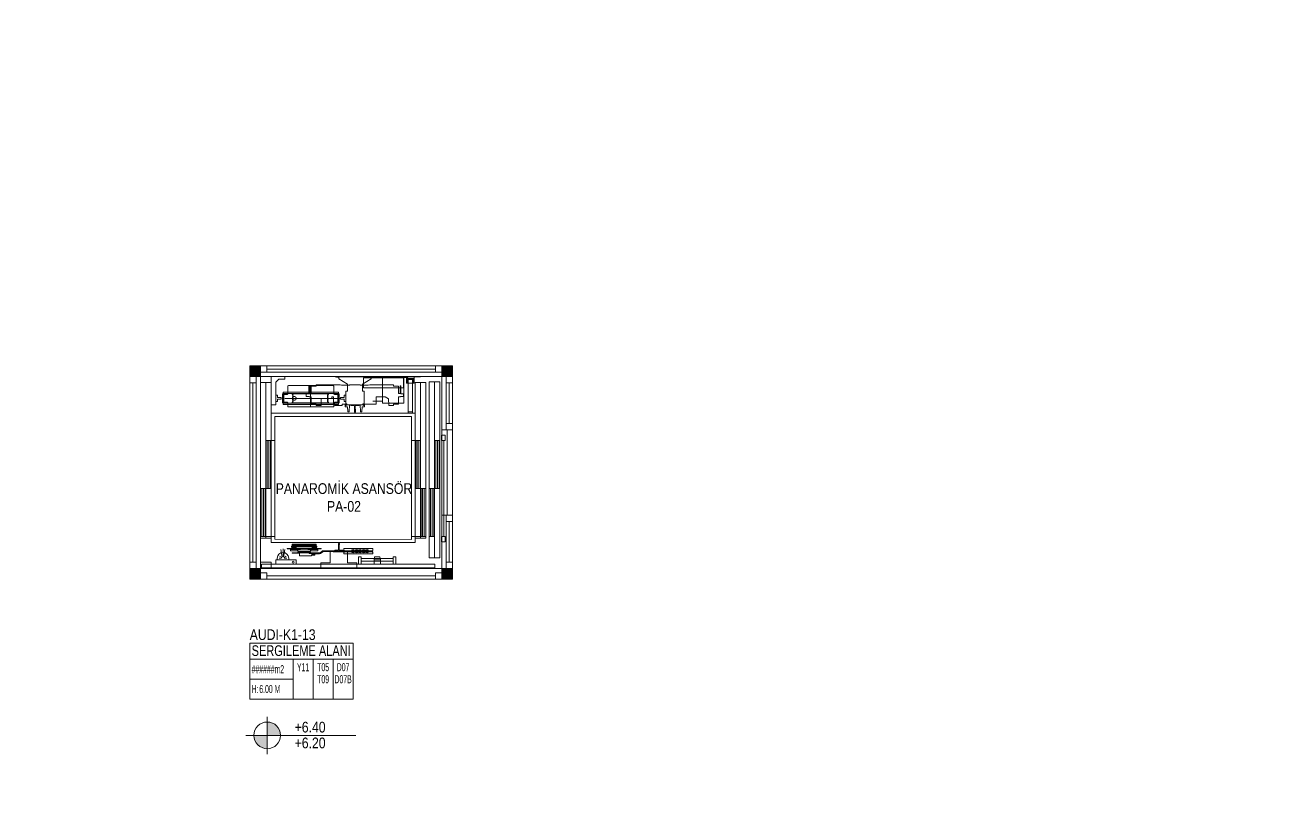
# Model space of a CAD drawing. Extents: x -1457 to 23780, y -2071 to 4205.
# Drawn here: x 8397 to 9564, y 732 to 1465 of the extents above; entities that cross this region are included whole.
import ezdxf
from ezdxf.enums import TextEntityAlignment as Align

# ---------------------------------------------------------------- set-up
doc = ezdxf.new("R2010")
doc.units = 0
doc.header["$MEASUREMENT"] = 0
doc.linetypes.add('HIDDEN', pattern=[0.375, 0.25, -0.125])
doc.layers.get('0').update_dxf_attribs({"color": 9, "lineweight": 9})
for name, color, linetype, lineweight in [('06D', 9, 'Continuous', 9), ('21', 9, 'Continuous', 9), ('M-TEFRIS2-015', 129, 'Continuous', 9)]:
    doc.layers.add(name, color=color, linetype=linetype, lineweight=lineweight)
doc.styles.add('Arial', font='arial.ttf', dxfattribs={"height": 2.5})
doc.styles.add('MuuM_TEXT-STANDART', font='ARIALN.TTF')

# ---------------------------------------------------------------- blocks, each defined once
blk = doc.blocks.new('0_elevationtarget-p')
h = blk.add_hatch(color=256)
h.paths.add_polyline_path([(2.5, 0, 0.414214), (0, 2.5), (0, 0)])
h.paths.add_polyline_path([(0, 0), (-2.5, 0, 0.414214), (0, -2.5)])
blk.add_line((0, -3.5), (0, 3.5))
blk.add_lwpolyline([(16.6, 0), (-4, 0)])
blk.add_circle((0, 0), 2.5)
at = {"style": 'Arial'}
blk.add_attdef('BITMISKOT', text='', height=2, dxfattribs=at).set_placement((4.5, 0), align=Align.BOTTOM_LEFT)
blk.add_attdef('KABAKOT', text='', height=2, dxfattribs=at).set_placement((4.5, -0.59), align=Align.TOP_LEFT)
blk = doc.blocks.new('0_roomno2-flat-2')
at = {"layer": '21'}
blk.add_lwpolyline([(96.9, -52.5), (0, -52.5), (0, 0), (96.9, 0)], close=True, dxfattribs=at)
for points in [[(0, -15), (96.9, -15)], [(40.6, -15), (40.6, -52.5)], [(59.4, -15), (59.4, -52.5)], [(78.1, -15), (78.1, -52.5)], [(0, -33.8), (40.6, -33.8)]]:
    blk.add_lwpolyline(points, dxfattribs=at)
at = {"layer": '21', "style": 'MuuM_TEXT-STANDART', "width": 0.6}
blk.add_text('H:', height=7.5, dxfattribs=at).set_placement((1.8, -43), align=Align.MIDDLE_LEFT)
at = {"layer": '21', "style": 'Arial'}
blk.add_attdef('ODANO', (0, 5.9), '', height=10, dxfattribs=at)
blk.add_attdef('MEKANADI', text='', height=10, dxfattribs=at).set_placement((1.8, -15), align=Align.BOTTOM_LEFT)
at = {"layer": '21', "style": 'MuuM_TEXT-STANDART', "width": 0.6}
for tag, p in [('M2', (1.8, -24.4)), ('TEMIZTAVANYUKSEKLIGI', (9, -43))]:
    blk.add_attdef(tag, text='', height=7.5, dxfattribs=at).set_placement(p, align=Align.MIDDLE_LEFT)
for tag, p in [('YER01', (50, -22.5)), ('TAVAN01', (68.8, -22.5)), ('DUVAR01', (87.5, -22.5)), ('YER02', (50, -33.8)), ('TAVAN02', (68.8, -33.8)), ('DUVAR02', (87.5, -33.8)), ('YER03', (50, -45)), ('TAVAN03', (68.8, -45)), ('DUVAR03', (87.5, -45))]:
    blk.add_attdef(tag, text='', height=7.5, dxfattribs=at).set_placement(p, align=Align.MIDDLE_CENTER)

msp = doc.modelspace()

# ---------------------------------------------------------------- hatches: boundary and pattern name
at = {"layer": '06D'}
h = msp.add_hatch(color=256, dxfattribs=at)
h.dxf.hatch_style = 1
h.paths.add_polyline_path([(8617.5, 1135), (8607.5, 1135), (8607.5, 1145), (8617.5, 1145)])
h = msp.add_hatch(color=256, dxfattribs=at)
h.dxf.hatch_style = 1
h.paths.add_polyline_path([(8787.5, 1135), (8797.5, 1135), (8797.5, 1145), (8787.5, 1145)])
h = msp.add_hatch(color=256, dxfattribs=at)
h.dxf.hatch_style = 1
h.paths.add_polyline_path([(8617.5, 955), (8607.5, 955), (8607.5, 945), (8617.5, 945)])
h = msp.add_hatch(color=256, dxfattribs=at)
h.dxf.hatch_style = 1
h.paths.add_polyline_path([(8787.5, 955), (8797.5, 955), (8797.5, 945), (8787.5, 945)])

# ---------------------------------------------------------------- linework, layer by layer
for p, q in [((8607.5, 1145), (8797.5, 1145)), ((8607.5, 945), (8607.5, 1145)), ((8797.5, 1145), (8797.5, 945)), ((8627.5, 1108.5), (8627.5, 1135)), ((8627.5, 1135), (8640.5, 1135)), ((8634.8, 1132.5), (8632, 1129.7)), ((8640.5, 1132.5), (8634.8, 1132.5)), ((8640.5, 1135), (8640.5, 1132.5)), ((8687.5, 1135), (8745.8, 1135)), ((8687.5, 1134.6), (8687.5, 1135)), ((8687.5, 1134.6), (8745.9, 1134.6)), ((8688.8, 1134.5), (8688.8, 1135)), ((8688.8, 1135), (8706.1, 1135)), ((8690.9, 1134.5), (8688.8, 1134.5)), ((8690.9, 1132.9), (8690.9, 1134.5)), ((8699, 1127.7), (8690.9, 1132.9)), ((8706.1, 1135), (8723.4, 1135)), ((8721.2, 1132.9), (8713.1, 1127.7)), ((8751.5, 1133.6), (8714.1, 1133.6)), ((8714.1, 1133.6), (8714.1, 1124.3)), ((8717.7, 1133.6), (8717.7, 1134.6)), ((8717.7, 1134.6), (8747.7, 1134.6)), ((8747.7, 1133.6), (8717.7, 1133.6)), ((8723.4, 1134.5), (8721.2, 1134.5)), ((8721.2, 1134.5), (8721.2, 1132.9)), ((8723.4, 1135), (8723.4, 1134.5)), ((8755.6, 1134.6), (8728.1, 1134.6)), ((8728.1, 1134.6), (8728.1, 1134.1)), ((8728.1, 1134.6), (8728.1, 1134.1)), ((8755.6, 1134.1), (8728.1, 1134.1)), ((8731.8, 1134.6), (8731.8, 1110.1)), ((8745.8, 1135), (8746.7, 1135)), ((8745.9, 1134.6), (8746.7, 1134.6)), ((8746.7, 1135), (8747.3, 1135)), ((8746.7, 1134.6), (8747.3, 1134.6)), ((8747.3, 1135), (8748.2, 1135)), ((8747.3, 1134.6), (8748.1, 1134.6)), ((8747.7, 1134.6), (8747.7, 1133.6)), ((8748.1, 1134.6), (8767.5, 1134.6)), ((8748.2, 1135), (8767.5, 1135)), ((8751.5, 1124.3), (8751.5, 1133.6)), ((8751.8, 1134.6), (8751.8, 1110.1)), ((8754.4, 1133), (8761.6, 1133)), ((8754.4, 1133), (8754.4, 1128.6)), ((8754.5, 1133), (8754.5, 1135)), ((8754.5, 1135), (8761.5, 1135)), ((8754.5, 1134.8), (8761.5, 1134.8)), ((8755, 1132.2), (8755, 1128.6)), ((8755, 1132.2), (8761, 1132.2)), ((8755.6, 1134.1), (8755.6, 1134.6)), ((8760, 1132.2), (8756, 1132.2)), ((8756, 1132.2), (8756, 1101.7)), ((8760, 1101.7), (8760, 1132.2)), ((8761, 1132.2), (8761, 1128.6)), ((8761.5, 1135), (8761.5, 1133)), ((8761.6, 1133), (8761.6, 1128.6)), ((8767.5, 1134.6), (8767.5, 1135)), ((8617.5, 1129.5), (8622.5, 1129.5)), ((8617.5, 983.3), (8617.5, 1129.5)), ((8622.5, 1129.5), (8627.5, 1129.5)), ((8622.5, 983.3), (8622.5, 1129.5)), ((8622.5, 1129.5), (8622.5, 983.3)), ((8627.5, 1129.5), (8627.5, 979.3)), ((8632, 1129.7), (8632, 1114.5)), ((8638.9, 1118.9), (8638.9, 1120.3)), ((8690.6, 1120.3), (8638.9, 1120.3)), ((8643.2, 1126), (8643.2, 1118.7)), ((8685.8, 1126.5), (8643.7, 1126.5)), ((8663.6, 1126.2), (8663, 1126.2)), ((8663, 1126.2), (8663, 1118.6)), ((8663.6, 1118.9), (8663.6, 1126.2)), ((8664.3, 1106.5), (8664.3, 1126.5)), ((8665.4, 1125.9), (8665.1, 1125.6)), ((8665.1, 1125.6), (8665.1, 1118.9)), ((8669.7, 1125.9), (8665.4, 1125.9)), ((8692.1, 1127.1), (8669.7, 1127.1)), ((8669.7, 1127.1), (8669.7, 1125.9)), ((8686.3, 1118.7), (8686.3, 1126)), ((8690.6, 1118.9), (8690.6, 1120.3)), ((8693.5, 1126.7), (8692.1, 1127.1)), ((8701.1, 1126.7), (8693.5, 1126.7)), ((8697.5, 1107.8), (8697.5, 1121.3)), ((8697.5, 1121.3), (8699, 1121.3)), ((8699, 1121.3), (8699, 1127.7)), ((8701.1, 1126.8), (8701.1, 1126.7)), ((8710.7, 1127.1), (8701.4, 1127.1)), ((8711, 1126.7), (8711, 1126.8)), ((8718.6, 1126.7), (8711, 1126.7)), ((8713.1, 1127.7), (8713.1, 1121.3)), ((8713.1, 1121.3), (8714.6, 1121.3)), ((8714.1, 1124.3), (8751.5, 1124.3)), ((8714.6, 1121.3), (8714.6, 1107.8)), ((8720, 1127.1), (8718.6, 1126.7)), ((8742.3, 1127.1), (8720, 1127.1)), ((8742.3, 1125.9), (8742.3, 1127.1)), ((8746.6, 1125.9), (8742.3, 1125.9)), ((8746.9, 1125.6), (8746.6, 1125.9)), ((8746.9, 1118.9), (8746.9, 1125.6)), ((8749, 1126.2), (8748.4, 1126.2)), ((8748.4, 1126.2), (8748.4, 1118.9)), ((8749, 1118.6), (8749, 1126.2)), ((8754.4, 1128.6), (8761.6, 1128.6)), ((8767.5, 1129.5), (8762.5, 1129.5)), ((8762.5, 1129.5), (8762.5, 979.3)), ((8767.5, 983.3), (8767.5, 1129.5)), ((8772.5, 1129.5), (8767.5, 1129.5)), ((8767.5, 1129.5), (8767.5, 983.3)), ((8772.5, 983.3), (8772.5, 1129.5)), ((8780.5, 1130), (8775.5, 1130)), ((8775.5, 1130), (8775.5, 965)), ((8785.5, 1130), (8780.5, 1130)), ((8780.5, 1130), (8780.5, 965)), ((8780.5, 965), (8780.5, 1130)), ((8785.5, 965), (8785.5, 1130)), ((8632, 1108.5), (8627.5, 1108.5)), ((8633.5, 1117.5), (8632, 1117.5)), ((8632, 1117.5), (8632, 1111.5)), ((8632, 1114.5), (8632, 1108.5)), ((8632, 1111.5), (8633.5, 1111.5)), ((8633.5, 1115.3), (8633.5, 1117.5)), ((8637, 1115.3), (8633.5, 1115.3)), ((8633.5, 1111.5), (8633.5, 1113.7)), ((8633.5, 1113.7), (8637, 1113.7)), ((8637, 1113.7), (8637, 1115.3)), ((8638.1, 1118.2), (8638.1, 1110.8)), ((8638.1, 1110.8), (8638.1, 1118.2)), ((8638.4, 1118.2), (8638.4, 1110.8)), ((8638.8, 1118.9), (8642.3, 1118.9)), ((8642.3, 1118.6), (8638.8, 1118.6)), ((8638.8, 1110.4), (8642.3, 1110.4)), ((8642.3, 1110.1), (8638.8, 1110.1)), ((8638.9, 1110.1), (8638.9, 1108.8)), ((8690.6, 1108.8), (8638.9, 1108.8)), ((8639.5, 1117.7), (8639.5, 1111.3)), ((8639.9, 1118.9), (8688.6, 1118.9)), ((8639.9, 1110.1), (8688.6, 1110.1)), ((8642.7, 1118.2), (8640, 1118.2)), ((8640, 1110.8), (8642.7, 1110.8)), ((8692, 1114.5), (8640.3, 1114.5)), ((8642.3, 1118.9), (8642.3, 1118.6)), ((8642.3, 1110.4), (8642.3, 1110.1)), ((8643.2, 1110.3), (8643.2, 1107)), ((8647.3, 1118.5), (8647.5, 1118.7)), ((8647.3, 1118.1), (8647.3, 1118.5)), ((8647.8, 1117.9), (8647.3, 1118.1)), ((8647.3, 1110.9), (8647.8, 1111.1)), ((8647.3, 1110.6), (8647.3, 1110.9)), ((8647.5, 1110.4), (8647.3, 1110.6)), ((8647.5, 1118.7), (8681.1, 1118.7)), ((8681.1, 1110.4), (8647.5, 1110.4)), ((8647.6, 1117), (8647.8, 1117.1)), ((8647.6, 1116.8), (8647.6, 1117)), ((8647.8, 1116.7), (8647.6, 1116.8)), ((8647.6, 1115.8), (8647.8, 1115.9)), ((8647.6, 1115.6), (8647.6, 1115.8)), ((8647.8, 1115.5), (8647.6, 1115.6)), ((8647.6, 1114.6), (8647.8, 1114.7)), ((8647.6, 1114.4), (8647.6, 1114.6)), ((8647.8, 1114.3), (8647.6, 1114.4)), ((8647.6, 1113.4), (8647.8, 1113.5)), ((8647.6, 1113.2), (8647.6, 1113.4)), ((8647.8, 1113.1), (8647.6, 1113.2)), ((8647.6, 1112.2), (8647.8, 1112.3)), ((8647.6, 1112), (8647.6, 1112.2)), ((8647.8, 1111.9), (8647.6, 1112)), ((8648.2, 1117.5), (8648.2, 1117.5)), ((8648.2, 1116.3), (8648.2, 1116.3)), ((8648.2, 1115.1), (8648.2, 1115.1)), ((8648.2, 1113.9), (8648.2, 1113.9)), ((8648.2, 1112.7), (8648.2, 1112.7)), ((8648.2, 1111.5), (8648.2, 1111.5)), ((8663, 1118.6), (8660.4, 1118.6)), ((8660.4, 1118.6), (8660.4, 1116.2)), ((8660.4, 1116.2), (8663.1, 1116.2)), ((8663.1, 1116.2), (8663.1, 1115.9)), ((8663.1, 1115.9), (8665.1, 1115.9)), ((8665.1, 1118.9), (8663.6, 1118.9)), ((8665.1, 1115.9), (8665.1, 1109.2)), ((8665.1, 1109.2), (8665.4, 1108.9)), ((8665.4, 1108.9), (8669.7, 1108.9)), ((8669.7, 1108.9), (8669.7, 1107.7)), ((8674.3, 1108), (8674.4, 1111.9)), ((8674.4, 1111.9), (8674.5, 1114.4)), ((8674.5, 1114.4), (8684.3, 1114.4)), ((8680.4, 1117.5), (8680.4, 1117.5)), ((8680.4, 1116.3), (8680.4, 1116.3)), ((8680.4, 1115.1), (8680.4, 1115.1)), ((8680.4, 1113.9), (8680.4, 1113.9)), ((8680.4, 1112.7), (8680.4, 1112.7)), ((8680.4, 1111.5), (8680.4, 1111.5)), ((8681.3, 1118.1), (8680.7, 1117.9)), ((8680.7, 1117.1), (8680.9, 1117)), ((8680.9, 1116.8), (8680.7, 1116.7)), ((8680.7, 1115.9), (8680.9, 1115.8)), ((8680.9, 1115.6), (8680.7, 1115.5)), ((8680.7, 1114.7), (8680.9, 1114.6)), ((8680.9, 1114.4), (8680.7, 1114.3)), ((8680.7, 1113.5), (8680.9, 1113.4)), ((8680.9, 1113.2), (8680.7, 1113.1)), ((8680.7, 1112.3), (8680.9, 1112.2)), ((8680.9, 1112), (8680.7, 1111.9)), ((8680.7, 1111.1), (8681.3, 1110.9)), ((8680.9, 1117), (8680.9, 1116.8)), ((8680.9, 1115.8), (8680.9, 1115.6)), ((8680.9, 1114.6), (8680.9, 1114.4)), ((8680.9, 1113.4), (8680.9, 1113.2)), ((8680.9, 1112.2), (8680.9, 1112)), ((8681.1, 1118.7), (8681.3, 1118.5)), ((8681.3, 1110.6), (8681.1, 1110.4)), ((8681.3, 1118.5), (8681.3, 1118.1)), ((8681.3, 1110.9), (8681.3, 1110.6)), ((8684.3, 1114.4), (8684.3, 1115.8)), ((8684.3, 1115.8), (8686, 1115.8)), ((8686, 1115.8), (8686, 1109.1)), ((8686, 1109.1), (8687.2, 1109.1)), ((8686.3, 1107), (8686.3, 1110.3)), ((8689.5, 1118.2), (8686.8, 1118.2)), ((8686.8, 1110.8), (8689.5, 1110.8)), ((8687.2, 1118.9), (8687.2, 1118.6)), ((8690.7, 1118.9), (8687.2, 1118.9)), ((8687.2, 1118.6), (8690.7, 1118.6)), ((8687.2, 1110.4), (8687.2, 1110.1)), ((8690.7, 1110.4), (8687.2, 1110.4)), ((8687.2, 1110.1), (8690.7, 1110.1)), ((8687.2, 1109.1), (8687.2, 1107.7)), ((8690, 1111.3), (8690, 1117.7)), ((8690.6, 1110.1), (8690.6, 1108.8)), ((8691.1, 1118.2), (8691.1, 1110.8)), ((8691.4, 1118.2), (8691.4, 1110.8)), ((8691.4, 1110.8), (8691.4, 1118.2)), ((8696, 1115.3), (8692.5, 1115.3)), ((8692.5, 1115.3), (8692.5, 1113.7)), ((8692.5, 1113.7), (8696, 1113.7)), ((8694.1, 1107.7), (8694.1, 1109.1)), ((8694.1, 1109.1), (8697, 1109.1)), ((8697.5, 1117.5), (8696, 1117.5)), ((8696, 1117.5), (8696, 1115.3)), ((8696, 1113.7), (8696, 1111.5)), ((8696, 1111.5), (8697.5, 1111.5)), ((8697, 1109.1), (8697, 1106.9)), ((8697.5, 1111.5), (8697.5, 1117.5)), ((8698.5, 1109.3), (8697.9, 1109.3)), ((8697.9, 1109.3), (8697.9, 1107.8)), ((8698.5, 1108.3), (8698.5, 1109.3)), ((8714.2, 1109.3), (8713.6, 1109.3)), ((8713.6, 1109.3), (8713.6, 1108.3)), ((8714.2, 1107.8), (8714.2, 1109.3)), ((8715, 1106.9), (8715, 1109.1)), ((8715, 1109.1), (8726, 1109.1)), ((8722.8, 1112), (8731.2, 1112)), ((8726, 1109.1), (8726, 1115.8)), ((8726, 1115.8), (8734.5, 1115.8)), ((8731.8, 1110.1), (8751.8, 1110.1)), ((8734.5, 1115.8), (8737.6, 1114.1)), ((8737.6, 1114.1), (8737.8, 1108)), ((8742.3, 1107.7), (8742.3, 1108.9)), ((8742.3, 1108.9), (8746.6, 1108.9)), ((8746.6, 1108.9), (8746.9, 1109.2)), ((8748.4, 1118.9), (8746.9, 1118.9)), ((8746.9, 1109.2), (8746.9, 1115.9)), ((8746.9, 1115.9), (8748.9, 1115.9)), ((8748.9, 1115.9), (8748.9, 1116.2)), ((8748.9, 1116.2), (8751.6, 1116.2)), ((8751.6, 1118.6), (8749, 1118.6)), ((8751.6, 1116.2), (8751.6, 1118.6)), ((8762.5, 1100.7), (8627.5, 1100.7)), ((8627.5, 1100.7), (8627.5, 979.3)), ((8759, 1097.5), (8631, 1097.5)), ((8631, 1097.5), (8631, 982.5)), ((8643.7, 1106.5), (8685.8, 1106.5)), ((8669.7, 1107.7), (8674, 1107.7)), ((8687.2, 1107.7), (8694.1, 1107.7)), ((8697.3, 1106.6), (8698.7, 1106.6)), ((8697.9, 1107.8), (8697.5, 1107.8)), ((8706, 1108.3), (8698.5, 1108.3)), ((8699.2, 1106.2), (8699.2, 1106.2)), ((8699.2, 1106.2), (8699.3, 1102.2)), ((8699.6, 1101.9), (8700.5, 1101.9)), ((8700.8, 1102.2), (8700.9, 1108.3)), ((8700.9, 1108.3), (8711.1, 1108.3)), ((8701.9, 1108.3), (8702.2, 1107.7)), ((8710.1, 1108.3), (8701.9, 1108.3)), ((8702.2, 1107.7), (8705.6, 1107.5)), ((8705.6, 1107.5), (8705.6, 1105)), ((8705.6, 1105), (8705.6, 1104)), ((8705.6, 1104), (8705.6, 1101.5)), ((8705.6, 1101.5), (8706.5, 1101.5)), ((8706.1, 1108.3), (8706, 1108.3)), ((8713.6, 1108.3), (8706.1, 1108.3)), ((8706.4, 1107.5), (8709.9, 1107.7)), ((8706.4, 1105), (8706.4, 1107.5)), ((8706.5, 1104), (8706.4, 1105)), ((8706.5, 1101.5), (8706.5, 1104)), ((8709.9, 1107.7), (8710.1, 1108.3)), ((8711.1, 1108.3), (8711.3, 1102.2)), ((8711.6, 1101.9), (8712.4, 1101.9)), ((8712.7, 1102.2), (8712.8, 1106.2)), ((8712.8, 1106.2), (8712.8, 1106.2)), ((8713.3, 1106.6), (8714.7, 1106.6)), ((8714.6, 1107.8), (8714.2, 1107.8)), ((8738.1, 1107.7), (8742.3, 1107.7)), ((8760, 1101.7), (8756, 1101.7)), ((8756, 1101.7), (8756, 1100.7)), ((8756, 1101.7), (8760, 1101.7)), ((8756, 1100.7), (8760, 1100.7)), ((8759, 1100.7), (8762.5, 1100.7)), ((8759, 1097.5), (8759, 982.1)), ((8759, 1097.5), (8759, 1075)), ((8760, 1100.7), (8760, 1101.7)), ((8622.5, 1075), (8627, 1075)), ((8622.5, 1030), (8622.5, 1075)), ((8624, 1030), (8624, 1075)), ((8625.5, 1030), (8625.5, 1075)), ((8627, 1075), (8627, 1030)), ((8631, 1075), (8627.5, 1075)), ((8759, 1075), (8762.5, 1075)), ((8767.5, 1075), (8763, 1075)), ((8763, 1075), (8763, 1030)), ((8764.5, 1030), (8764.5, 1075)), ((8766, 1030), (8766, 1075)), ((8767.5, 1030), (8767.5, 1075)), ((8785, 1075), (8780.5, 1075)), ((8780.5, 1075), (8780.5, 1030)), ((8782, 1030), (8782, 1075)), ((8783.5, 1030), (8783.5, 1075)), ((8785, 1030), (8785, 1075)), ((8787.2, 1075), (8787.2, 1080)), ((8787.2, 1080), (8790.5, 1080)), ((8790.5, 1075), (8787.2, 1075)), ((8789.5, 985), (8789.5, 1075)), ((8790.5, 1080), (8790.5, 1075)), ((8617.5, 1030), (8622, 1030)), ((8617.5, 985), (8617.5, 1030)), ((8619, 985), (8619, 1030)), ((8620.5, 985), (8620.5, 1030)), ((8622, 1030), (8622, 985)), ((8627, 1030), (8622.5, 1030)), ((8763, 1030), (8767.5, 1030)), ((8772.5, 1030), (8768, 1030)), ((8768, 1030), (8768, 985)), ((8769.5, 985), (8769.5, 1030)), ((8771, 985), (8771, 1030)), ((8772.5, 985), (8772.5, 1030)), ((8780, 1030), (8775.5, 1030)), ((8775.5, 1030), (8775.5, 985)), ((8777, 985), (8777, 1030)), ((8778.5, 985), (8778.5, 1030)), ((8780, 985), (8780, 1030)), ((8780.5, 1030), (8785, 1030)), ((8631, 985), (8617.5, 985)), ((8622, 985), (8617.5, 985)), ((8622.5, 983.3), (8617.5, 983.3)), ((8627.5, 983.3), (8622.5, 983.3)), ((8631, 982.5), (8759, 982.1)), ((8759, 982.1), (8759, 985)), ((8759, 985), (8772.5, 985)), ((8762.5, 983.3), (8767.5, 983.3)), ((8767.5, 983.3), (8772.5, 983.3)), ((8768, 985), (8772.5, 985)), ((8775.5, 985), (8780, 985)), ((8787.2, 985), (8787.2, 980)), ((8790.5, 985), (8787.2, 985)), ((8787.2, 980), (8790.5, 980)), ((8790.5, 980), (8790.5, 985)), ((8631, 979.3), (8627.5, 979.3)), ((8627.8, 979.3), (8759, 979.3)), ((8638, 965.7), (8636.8, 972.9)), ((8638, 965.7), (8636.8, 972.9)), ((8638.7, 965.9), (8638.7, 973.4)), ((8638.7, 965.9), (8638.7, 973.4)), ((8639.3, 965.7), (8640.5, 972.9)), ((8639.3, 965.7), (8640.5, 972.9)), ((8642.5, 973.7), (8658.5, 973.7)), ((8642.5, 973.7), (8642.5, 973.5)), ((8642.5, 973.5), (8658.5, 973.5)), ((8652.3, 972.8), (8645.8, 972.8)), ((8645.8, 972.8), (8645.8, 971.7)), ((8652.3, 971.7), (8645.8, 971.7)), ((8646.6, 975.9), (8646.5, 975.8)), ((8646.5, 975.8), (8646.5, 975.4)), ((8646.5, 975.4), (8647, 974.9)), ((8646.6, 975.9), (8658.5, 975.9)), ((8646.6, 975.3), (8658.5, 975.3)), ((8647, 974.9), (8651, 974.9)), ((8647, 974.9), (8647, 974)), ((8647, 974), (8651, 974)), ((8647.2, 976.2), (8647.2, 977.6)), ((8647.2, 977.6), (8647.2, 976.2)), ((8647.4, 976.2), (8647.2, 976.2)), ((8647.2, 976.2), (8647.4, 976.2)), ((8647.4, 976.2), (8647.4, 977.6)), ((8647.4, 976.2), (8647.4, 977.6)), ((8653.5, 969.7), (8647.4, 969.7)), ((8647.4, 969.7), (8652.5, 969.7)), ((8647.4, 969.5), (8647.4, 969.7)), ((8647.4, 969.7), (8647.4, 969.5)), ((8653.5, 969.5), (8647.4, 969.5)), ((8647.4, 969.5), (8653, 969.5)), ((8647.5, 977.9), (8669.6, 977.9)), ((8669.6, 977.9), (8647.5, 977.9)), ((8647.7, 977.7), (8647.5, 977.7)), ((8647.5, 977.7), (8647.7, 977.7)), ((8647.7, 977.7), (8669.3, 977.7)), ((8647.7, 977.7), (8669.3, 977.7)), ((8647.7, 977.3), (8658.5, 977.3)), ((8647.7, 977.3), (8647.7, 976.8)), ((8669.4, 976.8), (8647.7, 976.8)), ((8647.7, 976.8), (8649.2, 976.5)), ((8647.7, 975.9), (8649.2, 976.1)), ((8647.8, 973), (8647.8, 972.8)), ((8647.8, 973), (8649, 973)), ((8649, 974), (8648, 974)), ((8648, 974), (8648, 973.7)), ((8648, 973.5), (8648, 973)), ((8649, 973), (8648, 973)), ((8649, 974), (8650, 974)), ((8649, 973), (8650, 973)), ((8650.2, 973), (8649, 973)), ((8649.2, 976.5), (8667.9, 976.5)), ((8649.2, 976.5), (8649.2, 976.1)), ((8667.9, 976.1), (8649.2, 976.1)), ((8650, 974), (8650, 973.7)), ((8650, 973.5), (8650, 973)), ((8650, 971.7), (8650.9, 971.7)), ((8650.2, 973), (8650.2, 972.8)), ((8650.9, 972.8), (8651.7, 972.8)), ((8651.8, 971.7), (8650.9, 971.7)), ((8651.4, 975.3), (8651, 974.9)), ((8651, 974.9), (8651, 974)), ((8652.3, 972.8), (8652.3, 971.7)), ((8652.5, 970.7), (8652.5, 969.7)), ((8652.5, 970.7), (8654.5, 970.7)), ((8652.5, 969.7), (8673, 969.7)), ((8652.5, 969.7), (8654.5, 969.7)), ((8653, 969.7), (8652.5, 969.7)), ((8652.6, 972.9), (8652.6, 971.3)), ((8655.2, 972.9), (8652.6, 972.9)), ((8652.6, 971.3), (8655.2, 971.3)), ((8653, 969.5), (8653, 969.7)), ((8653.5, 969.7), (8653, 969.7)), ((8653, 969.7), (8653, 969.5)), ((8653.5, 969.5), (8653, 969.5)), ((8653.5, 969.7), (8653.5, 969.5)), ((8653.5, 969.5), (8653.5, 969.7)), ((8654, 969.6), (8653.5, 969.6)), ((8654, 969.6), (8654, 966.9)), ((8654.1, 966.9), (8654.1, 969.7)), ((8658.5, 970.7), (8654.5, 970.7)), ((8658.5, 973), (8655.2, 973)), ((8658.5, 971.3), (8655.2, 971.3)), ((8655.2, 971.3), (8655.2, 971.3)), ((8655.3, 973), (8655.3, 973)), ((8655.3, 971.3), (8655.3, 971.3)), ((8655.5, 970.7), (8655.4, 970.7)), ((8669.4, 977.3), (8658.5, 977.3)), ((8670.4, 975.9), (8658.5, 975.9)), ((8670.4, 975.3), (8658.5, 975.3)), ((8659, 975.3), (8658.5, 975.3)), ((8658.5, 973.7), (8674.5, 973.7)), ((8658.5, 973.5), (8674.5, 973.5)), ((8661.8, 973), (8658.5, 973)), ((8661.8, 971.3), (8658.5, 971.3)), ((8658.5, 970.7), (8664.5, 970.7)), ((8660.7, 969.7), (8664.5, 969.7)), ((8661.7, 973), (8661.7, 973)), ((8661.7, 971.3), (8661.7, 971.3)), ((8661.8, 972.9), (8661.8, 973)), ((8664.5, 972.9), (8661.8, 972.9)), ((8661.8, 971.3), (8664.5, 971.3)), ((8661.8, 971.3), (8661.8, 971.3)), ((8663.5, 969.6), (8663.1, 969.6)), ((8663.4, 969.1), (8663.4, 969.1)), ((8665.1, 969.1), (8663.4, 969.1)), ((8663.5, 969.7), (8669.7, 969.7)), ((8663.5, 969.7), (8663.5, 969.5)), ((8664, 969.7), (8663.5, 969.7)), ((8663.5, 969.7), (8663.5, 969.5)), ((8663.5, 969.5), (8669.7, 969.5)), ((8664, 969.5), (8663.5, 969.5)), ((8669.7, 969.7), (8664, 969.7)), ((8664, 969.7), (8664, 969.5)), ((8664, 969.5), (8664, 969.7)), ((8669.7, 969.5), (8664, 969.5)), ((8664.5, 971.3), (8664.5, 972.9)), ((8664.5, 970.7), (8664.5, 969.7)), ((8671.3, 972.8), (8664.8, 972.8)), ((8664.8, 972.8), (8664.8, 971.7)), ((8671.3, 971.7), (8664.8, 971.7)), ((8666.1, 972.8), (8665.3, 972.8)), ((8673, 968.9), (8665.5, 968.9)), ((8665.6, 975.3), (8666, 974.9)), ((8665.6, 968.6), (8665.6, 967.4)), ((8665.6, 968.4), (8668.1, 968.4)), ((8670, 974.9), (8666, 974.9)), ((8666, 974.9), (8666, 974)), ((8670, 974), (8666, 974)), ((8666.8, 973), (8666.8, 972.8)), ((8666.8, 973), (8668, 973)), ((8668, 974), (8667, 974)), ((8668, 974), (8667, 974)), ((8667, 974), (8667, 973.7)), ((8667, 973.5), (8667, 973)), ((8668, 973), (8667, 973)), ((8669.4, 976.8), (8667.9, 976.5)), ((8667.9, 976.5), (8667.9, 976.1)), ((8669.4, 975.9), (8667.9, 976.1)), ((8668, 974), (8669, 974)), ((8668, 974), (8669, 974)), ((8669.2, 973), (8668, 973)), ((8668, 973), (8669, 973)), ((8669, 974), (8669, 973.7)), ((8669, 973.5), (8669, 973)), ((8669.2, 973), (8669.2, 972.8)), ((8669.3, 977.7), (8669.6, 977.7)), ((8669.3, 977.7), (8669.6, 977.7)), ((8669.4, 977.3), (8669.4, 976.8)), ((8669.7, 976.2), (8669.7, 977.6)), ((8669.7, 977.6), (8669.7, 976.2)), ((8669.7, 976.2), (8669.9, 976.2)), ((8669.7, 976.2), (8669.9, 976.2)), ((8669.7, 969.5), (8669.7, 969.7)), ((8669.7, 969.5), (8669.7, 969.7)), ((8669.9, 976.2), (8669.9, 977.6)), ((8669.9, 976.2), (8669.9, 977.6)), ((8670.8, 971.7), (8669.9, 971.7)), ((8670.5, 975.4), (8670, 974.9)), ((8670, 974.9), (8670, 974)), ((8670.4, 975.9), (8670.5, 975.8)), ((8670.5, 975.8), (8670.5, 975.4)), ((8671.3, 972.8), (8671.3, 971.7)), ((8674.2, 970.2), (8675, 971)), ((8674.5, 973.7), (8674.5, 973.5)), ((8674.7, 969.6), (8675.6, 970.4)), ((8676.7, 971.7), (8691, 971.7)), ((8676.7, 970.9), (8691, 970.9)), ((8691, 971.7), (8682.8, 971.7)), ((8682.8, 971.7), (8682.8, 960.4)), ((8722.4, 971.7), (8685.8, 971.7)), ((8685.8, 970.7), (8685.8, 971.7)), ((8722.4, 970.7), (8685.8, 970.7)), ((8687.2, 972.3), (8686.9, 971.7)), ((8686.9, 971.7), (8695.1, 971.7)), ((8690.6, 972.5), (8687.2, 972.3)), ((8691.5, 978.5), (8690.6, 978.5)), ((8690.6, 978.5), (8690.6, 976)), ((8690.6, 976), (8690.6, 975)), ((8690.6, 975), (8690.6, 972.5)), ((8691, 970.9), (8691, 971.7)), ((8699.2, 971.7), (8691, 971.7)), ((8691, 971.7), (8691, 971.7)), ((8691.4, 976), (8691.5, 978.5)), ((8691.4, 975), (8691.4, 976)), ((8691.4, 972.5), (8691.4, 975)), ((8694.9, 972.3), (8691.4, 972.5)), ((8695.1, 971.7), (8694.9, 972.3)), ((8722.8, 973.7), (8695.8, 973.7)), ((8695.8, 973.7), (8695.8, 972.3)), ((8696.1, 972.3), (8695.8, 972.3)), ((8695.8, 971.8), (8695.8, 972.3)), ((8695.8, 972.3), (8696.1, 972.3)), ((8696.2, 971.8), (8695.8, 971.8)), ((8707, 970.7), (8695.8, 970.7)), ((8696.2, 970.7), (8695.8, 970.7)), ((8695.8, 970.2), (8695.8, 970.7)), ((8696, 970.2), (8695.8, 970.2)), ((8695.8, 970.1), (8696, 970.1)), ((8695.8, 970.1), (8695.8, 968.7)), ((8722.8, 968.7), (8695.8, 968.7)), ((8696, 970.2), (8696, 970.1)), ((8696.1, 972.3), (8696.1, 972.3)), ((8696.2, 971.7), (8696.2, 971.8)), ((8696.2, 970.7), (8696.2, 970.7)), ((8696.3, 971.7), (8698.8, 971.7)), ((8699.2, 960.4), (8699.2, 971.7)), ((8703.8, 972.2), (8703.5, 971.7)), ((8703.5, 970.7), (8703.8, 970.3)), ((8704.8, 972.2), (8703.8, 972.2)), ((8703.8, 970.3), (8704.8, 970.3)), ((8705.1, 971.7), (8704.8, 972.2)), ((8704.8, 970.3), (8705.1, 970.7)), ((8707.1, 972.2), (8706.8, 971.7)), ((8706.8, 970.7), (8707.1, 970.3)), ((8708.1, 972.2), (8707.1, 972.2)), ((8707.1, 970.3), (8708.1, 970.3)), ((8707.8, 971.6), (8716.2, 971.6)), ((8708.4, 971.7), (8708.1, 972.2)), ((8708.1, 970.3), (8708.4, 970.7)), ((8710.4, 972.2), (8710.1, 971.7)), ((8710.1, 970.7), (8710.4, 970.3)), ((8711.4, 972.2), (8710.4, 972.2)), ((8710.4, 970.3), (8711.4, 970.3)), ((8711.7, 971.7), (8711.4, 972.2)), ((8711.4, 970.3), (8711.7, 970.7)), ((8713.7, 972.2), (8713.4, 971.7)), ((8713.4, 970.7), (8713.7, 970.3)), ((8714.7, 972.2), (8713.7, 972.2)), ((8713.7, 970.3), (8714.7, 970.3)), ((8715, 971.7), (8714.7, 972.2)), ((8714.7, 970.3), (8715, 970.7)), ((8717, 972.2), (8716.7, 971.7)), ((8716.7, 970.7), (8717, 970.3)), ((8718, 972.2), (8717, 972.2)), ((8717, 970.3), (8718, 970.3)), ((8718.3, 971.7), (8718, 972.2)), ((8718, 970.3), (8718.3, 970.7)), ((8722.3, 971.7), (8719.8, 971.7)), ((8722.4, 971.8), (8722.7, 971.8)), ((8722.4, 971.7), (8722.4, 971.8)), ((8722.4, 970.7), (8722.4, 971.7)), ((8722.4, 970.7), (8722.7, 970.7)), ((8722.4, 970.7), (8722.4, 970.7)), ((8722.8, 972.3), (8722.5, 972.3)), ((8722.5, 972.3), (8722.7, 972.3)), ((8722.5, 972.3), (8722.5, 972.3)), ((8722.6, 970.2), (8722.7, 970.2)), ((8722.6, 970.2), (8722.6, 970.2)), ((8722.6, 970.1), (8722.6, 970.2)), ((8722.8, 970.1), (8722.6, 970.1)), ((8722.7, 971.8), (8722.7, 972.3)), ((8722.7, 970.2), (8722.7, 970.7)), ((8722.8, 973.7), (8722.8, 972.3)), ((8722.8, 970.1), (8722.8, 968.7)), ((8759, 979.3), (8762.5, 979.3)), ((8617.5, 961), (8627.5, 961)), ((8617.5, 961), (8627.5, 961)), ((8618.5, 959), (8781, 959)), ((8618.5, 955), (8618.5, 959)), ((8618.5, 959), (8781, 959)), ((8618.5, 955), (8618.5, 959)), ((8627.5, 961), (8627.5, 955)), ((8627.5, 961), (8627.5, 955)), ((8637.4, 964.7), (8635, 964.7)), ((8637.4, 964.7), (8635, 964.7)), ((8637.6, 965.3), (8635.5, 966.5)), ((8637.6, 965.3), (8635.5, 966.5)), ((8639.7, 965.3), (8641.8, 966.5)), ((8639.7, 965.3), (8641.8, 966.5)), ((8639.9, 964.7), (8642.3, 964.7)), ((8639.9, 964.7), (8642.3, 964.7)), ((8665.1, 966.9), (8654, 966.9)), ((8665.6, 967.6), (8668.1, 967.6)), ((8682.8, 960.4), (8674, 960.4)), ((8674, 960.4), (8674, 955)), ((8708, 960.4), (8699.2, 960.4)), ((8708, 955), (8708, 960.4)), ((8709.5, 959), (8709.5, 965.8)), ((8709.5, 965.8), (8712, 965.8)), ((8709.5, 959), (8709.5, 965.8)), ((8709.5, 965.8), (8712, 965.8)), ((8712, 959), (8709.5, 959)), ((8712, 959), (8709.5, 959)), ((8712, 959), (8712, 965.8)), ((8712, 959), (8712, 965.8)), ((8712, 964.3), (8742, 964.3)), ((8712, 964.3), (8742, 964.3)), ((8712, 961.8), (8742, 961.8)), ((8712, 961.8), (8742, 961.8)), ((8724.5, 965.8), (8724, 963)), ((8724.5, 965.8), (8724, 963)), ((8724.5, 965.8), (8729.5, 965.8)), ((8724.5, 965.8), (8729.5, 965.8)), ((8729.5, 965.8), (8730, 963)), ((8729.5, 965.8), (8730, 963)), ((8742, 959), (8742, 965.8)), ((8742, 965.8), (8744.5, 965.8)), ((8742, 959), (8742, 965.8)), ((8742, 965.8), (8744.5, 965.8)), ((8744.5, 959), (8742, 959)), ((8744.5, 959), (8742, 959)), ((8744.5, 959), (8744.5, 965.8)), ((8744.5, 959), (8744.5, 965.8)), ((8775.5, 965), (8780.5, 965)), ((8780.5, 965), (8785.5, 965)), ((8781, 955), (8781, 959)), ((8781, 955), (8781, 959)), ((8797.5, 945), (8607.5, 945)), ((8782, 955), (8617.5, 955)), ((8782, 955), (8617.5, 955)), ((8781, 955.5), (8618.5, 955.5)), ((8781, 955.5), (8618.5, 955.5)), ((8674, 955), (8691, 955)), ((8691, 955), (8708, 955))]:
    msp.add_line(p, q, dxfattribs=at)
for points in [[(8617.5, 1135), (8607.5, 1135), (8607.5, 1145), (8617.5, 1145)], [(8617, 1135.5), (8608, 1135.5), (8608, 1144.5), (8617, 1144.5)], [(8623.5, 1139), (8617.5, 1139), (8617.5, 1145), (8623.5, 1145)], [(8787.5, 1139), (8781.5, 1139), (8781.5, 1145), (8787.5, 1145)], [(8787.5, 1135), (8797.5, 1135), (8797.5, 1145), (8787.5, 1145)], [(8788, 1135.5), (8797, 1135.5), (8797, 1144.5), (8788, 1144.5)], [(8613.5, 1135), (8613.5, 1129), (8607.5, 1129), (8607.5, 1135)], [(8617.5, 955), (8787.5, 955), (8787.5, 1135), (8617.5, 1135)], [(8617.5, 955), (8787.5, 955), (8787.5, 1135), (8617.5, 1135)], [(8791.5, 1129), (8791.5, 1135), (8797.5, 1135), (8797.5, 1129)], [(8787.5, 1085), (8797.5, 1085), (8797.5, 1005), (8787.5, 1005)], [(8787.5, 1085), (8787.5, 1005), (8792.5, 1005), (8792.5, 1085)], [(8787.5, 1085), (8797.5, 1085), (8797.5, 1005), (8787.5, 1005)], [(8787.5, 1085), (8787.5, 1005), (8792.5, 1005), (8792.5, 1085)], [(8791.5, 1085), (8791.5, 1091), (8797.5, 1091), (8797.5, 1085)], [(8791.5, 999), (8791.5, 1005), (8797.5, 1005), (8797.5, 999)], [(8613.5, 961), (8613.5, 955), (8607.5, 955), (8607.5, 961)], [(8650.9, 959), (8631.9, 959), (8631.9, 963), (8650.9, 963)], [(8650.9, 959), (8631.9, 959), (8631.9, 963), (8650.9, 963)], [(8791.5, 955), (8791.5, 961), (8797.5, 961), (8797.5, 955)], [(8617.5, 955), (8607.5, 955), (8607.5, 945), (8617.5, 945)], [(8617, 954.5), (8608, 954.5), (8608, 945.5), (8617, 945.5)], [(8623.5, 945), (8617.5, 945), (8617.5, 951), (8623.5, 951)], [(8787.5, 945), (8781.5, 945), (8781.5, 951), (8787.5, 951)], [(8787.5, 955), (8797.5, 955), (8797.5, 945), (8787.5, 945)], [(8788, 954.5), (8797, 954.5), (8797, 945.5), (8788, 945.5)]]:
    msp.add_lwpolyline(points, close=True, dxfattribs=at)
for points in [[(8617.5, 1145), (8787.5, 1145)], [(8607.5, 1135), (8607.5, 955)], [(8613.5, 1135), (8613.5, 955)], [(8787.5, 1139), (8617.5, 1139)], [(8781.5, 1142), (8623.5, 1142)], [(8610.5, 1129), (8610.5, 961)], [(8791.5, 1091), (8791.5, 1129)], [(8794.5, 1091), (8794.5, 1129)], [(8797.5, 1129), (8797.5, 1091)], [(8797.5, 1085), (8797.5, 1005)], [(8797.5, 1085), (8797.5, 1005)], [(8791.5, 961), (8791.5, 999)], [(8794.5, 961), (8794.5, 999)], [(8797.5, 961), (8797.5, 999)], [(8730, 963), (8724, 963), (8724, 959), (8730, 959), (8730, 963)], [(8730, 963), (8724, 963), (8724, 959), (8730, 959), (8730, 963)], [(8617.5, 945), (8787.5, 945)], [(8787.5, 945), (8617.5, 945)], [(8781.5, 948), (8623.5, 948)]]:
    msp.add_lwpolyline(points, dxfattribs=at)
msp.add_lwpolyline([(8633.3, 963), (8633.3, 964.7, -1), (8644, 964.7), (8644, 963)], format="xyb", dxfattribs=at)
msp.add_lwpolyline([(8633.3, 963), (8633.3, 964.7, -1), (8644, 964.7), (8644, 963)], format="xyb", dxfattribs=at)
msp.add_circle((8648.2, 961), 1, dxfattribs=at)
msp.add_circle((8648.2, 961), 1, dxfattribs=at)
for centre, major_axis, start_param, end_param in [((8643.7, 1126), (0.354, 0.354), 0.785398, 2.356194), ((8685.8, 1126), (-0.354, 0.354), 3.926991, 5.497787), ((8701.4, 1126.8), (0.212, 0.212), 0.785398, 2.356194), ((8710.7, 1126.8), (-0.212, 0.212), 3.926991, 5.497787), ((8638.8, 1118.2), (0.495, 0.495), 0.785398, 2.356194), ((8638.8, 1110.8), (-0.495, 0.495), 0.785398, 2.356194), ((8638.8, 1118.2), (-0.283, 0.283), -0.785398, 0.785398), ((8638.8, 1110.8), (0.283, 0.283), 2.356194, 3.926991), ((8640, 1117.7), (0.354, 0.354), 0.785398, 2.356194), ((8640, 1111.3), (-0.354, 0.354), 0.785398, 2.356194), ((8642.7, 1118.7), (0.354, 0.354), 3.926991, 5.497787), ((8642.7, 1110.3), (-0.354, 0.354), 3.926991, 5.497787), ((8649.3, 1114.5), (1.24, 1.24), 0.785398, 7.068583), ((8647.7, 1117.5), (0.304, 0.304), 5.497787, 6.806784), ((8647.7, 1117.5), (0.304, 0.304), 4.18879, 5.497787), ((8647.7, 1116.3), (-0.304, 0.304), 3.926991, 5.235988), ((8647.7, 1116.3), (-0.304, 0.304), 2.617994, 3.926991), ((8647.7, 1115.1), (0.304, 0.304), 5.497787, 6.806784), ((8647.7, 1115.1), (-0.304, 0.304), 2.617994, 3.926991), ((8647.7, 1113.9), (-0.304, 0.304), 3.926991, 5.235988), ((8647.7, 1113.9), (-0.304, 0.304), 2.617994, 3.926991), ((8647.7, 1112.7), (-0.304, 0.304), 3.926991, 5.235988), ((8647.7, 1112.7), (-0.304, 0.304), 2.617994, 3.926991), ((8647.7, 1111.5), (-0.304, 0.304), 3.926991, 5.235988), ((8647.7, 1111.5), (0.304, 0.304), 4.18879, 5.497787), ((8680.8, 1117.5), (0.304, 0.304), 1.047198, 2.356195), ((8680.8, 1117.5), (-0.304, 0.304), 0.785398, 2.094395), ((8680.8, 1116.3), (0.304, 0.304), 1.047198, 2.356195), ((8680.8, 1116.3), (-0.304, 0.304), 0.785398, 2.094395), ((8680.8, 1115.1), (0.304, 0.304), 1.047198, 2.356195), ((8680.8, 1115.1), (-0.304, 0.304), 0.785398, 2.094395), ((8680.8, 1113.9), (0.304, 0.304), 1.047198, 2.356195), ((8680.8, 1113.9), (-0.304, 0.304), 0.785398, 2.094395), ((8680.8, 1112.7), (0.304, 0.304), 1.047198, 2.356195), ((8680.8, 1112.7), (-0.304, 0.304), 0.785398, 2.094395), ((8680.8, 1111.5), (-0.304, 0.304), -0.523599, 0.785398), ((8680.8, 1111.5), (0.304, 0.304), 2.356195, 3.665192), ((8686.8, 1118.7), (-0.354, 0.354), 0.785398, 2.356194), ((8686.8, 1110.3), (0.354, 0.354), 0.785398, 2.356194), ((8689.5, 1117.7), (0.354, 0.354), 5.497787, 7.068583), ((8689.5, 1111.3), (0.354, 0.354), 3.926991, 5.497787), ((8690.7, 1118.2), (-0.495, 0.495), 3.926991, 5.497787), ((8690.7, 1118.2), (-0.283, 0.283), 3.926991, 5.497787), ((8690.7, 1110.8), (0.495, 0.495), 3.926991, 5.497787), ((8690.7, 1110.8), (-0.283, 0.283), 2.356194, 3.926991), ((8643.7, 1107), (0.354, 0.354), 2.356194, 3.926991), ((8674, 1108), (0.21, 0.21), 3.926991, 5.471187), ((8685.8, 1107), (0.354, 0.354), 3.926991, 5.497787), ((8697.3, 1106.9), (0.212, 0.212), 2.356194, 3.926991), ((8698.7, 1106.1), (-0.354, 0.354), 4.106812, 5.497787), ((8699.6, 1102.2), (-0.212, 0.212), 0.811578, 2.356194), ((8700.5, 1102.2), (0.212, 0.212), 3.926991, 5.473593), ((8711.6, 1102.2), (-0.212, 0.212), 0.809593, 2.356194), ((8712.4, 1102.2), (0.212, 0.212), 3.926991, 5.471607), ((8713.3, 1106.1), (0.354, 0.354), 0.785398, 2.176373), ((8714.7, 1106.9), (-0.212, 0.212), 2.356194, 3.926991), ((8738.1, 1108), (0.21, 0.21), 2.382795, 3.926991), ((8647.5, 977.6), (0.212, 0.212), 0.785398, 2.356194), ((8647.5, 977.6), (0.212, 0.212), 0.785398, 2.356194), ((8647.5, 977.6), (0.0707, 0.0707), 0.785398, 2.356194), ((8647.5, 977.6), (0.0707, 0.0707), 0.785398, 2.356194), ((8648.5, 976.3), (0.212, 0.212), 0.785398, 7.068583), ((8648.5, 976.3), (-0.212, 0.212), -0.785398, 2.356194), ((8648.5, 976.3), (-0.212, 0.212), 2.356194, 5.497787), ((8662.8, 969.1), (-0.424, 0.424), 3.926991, 5.497787), ((8665.1, 968.6), (-0.354, 0.354), 3.926991, 5.497787), ((8668.1, 968), (0.283, 0.283), 3.926991, 7.068583), ((8668.5, 976.3), (-0.212, 0.212), -0.785398, 5.497787), ((8668.5, 976.3), (-0.212, 0.212), -0.785398, 2.356194), ((8668.5, 976.3), (-0.212, 0.212), 2.356194, 5.497787), ((8669.6, 977.6), (-0.212, 0.212), 3.926991, 5.497787), ((8669.6, 977.6), (-0.212, 0.212), 3.926991, 5.497787), ((8669.6, 977.6), (0.0707, 0.0707), 5.497787, 7.068583), ((8669.6, 977.6), (0.0707, 0.0707), 5.497787, 7.068583), ((8673, 971.3), (1.13, 1.13), 3.926991, 4.712389), ((8673, 971.3), (1.7, 1.7), 3.926991, 4.712389), ((8676.7, 969.3), (1.7, 1.7), 0.785398, 1.570796), ((8676.7, 969.3), (1.13, 1.13), 0.785398, 1.570796), ((8704.3, 971.2), (1.06, 1.06), 5.837624, 8.299543), ((8704.3, 971.2), (-1.06, 1.06), 1.125235, 3.587154), ((8704.3, 971.2), (0.672, 0.672), 6.052049, 8.085118), ((8704.3, 971.2), (-0.672, 0.672), 1.33966, 3.372729), ((8704.3, 971.2), (0.424, 0.424), 0.199713, 1.371084), ((8704.3, 971.2), (0.424, 0.424), 3.341305, 4.512676), ((8707.6, 971.2), (1.06, 1.06), 5.837624, 8.299543), ((8707.6, 971.2), (-1.06, 1.06), 1.125235, 3.587154), ((8707.6, 971.2), (0.672, 0.672), 6.052049, 8.085118), ((8707.6, 971.2), (-0.672, 0.672), 1.33966, 3.372729), ((8707.6, 971.2), (0.424, 0.424), 0.199713, 1.371084), ((8707.6, 971.2), (-0.424, 0.424), 1.770509, 2.94188), ((8710.9, 971.2), (1.06, 1.06), 5.837624, 8.299543), ((8710.9, 971.2), (-1.06, 1.06), 1.125235, 3.587154), ((8710.9, 971.2), (0.672, 0.672), 6.052049, 8.085118), ((8710.9, 971.2), (-0.672, 0.672), 1.33966, 3.372729), ((8710.9, 971.2), (0.424, 0.424), 0.199713, 1.371084), ((8710.9, 971.2), (-0.424, 0.424), 1.770509, 2.94188), ((8714.2, 971.2), (-1.06, 1.06), 4.266828, 6.728747), ((8714.2, 971.2), (1.06, 1.06), 2.696031, 5.15795), ((8714.2, 971.2), (-0.672, 0.672), 4.481253, 6.514322), ((8714.2, 971.2), (0.672, 0.672), 2.910456, 4.943525), ((8714.2, 971.2), (-0.424, 0.424), -1.371084, -0.199713), ((8714.2, 971.2), (0.424, 0.424), 3.341305, 4.512676), ((8717.5, 971.2), (-1.06, 1.06), 4.266828, 6.728747), ((8717.5, 971.2), (1.06, 1.06), 2.696031, 5.15795), ((8717.5, 971.2), (-0.672, 0.672), 4.481253, 6.514322), ((8717.5, 971.2), (0.672, 0.672), 2.910456, 4.943525), ((8717.5, 971.2), (-0.424, 0.424), -1.371084, -0.199713), ((8717.5, 971.2), (0.424, 0.424), 3.341305, 4.512676), ((8665.1, 967.4), (0.354, 0.354), 3.926991, 5.497787)]:
    msp.add_ellipse(centre, major_axis=major_axis, ratio=1, start_param=start_param, end_param=end_param, dxfattribs=at)
at = {"layer": 'M-TEFRIS2-015', "linetype": 'HIDDEN', "lineweight": 0, "const_width": 0.2}
msp.add_lwpolyline([(7129.5, 979.8, -0.152644), (10705.5, 2076.2, -0.10573)], format="xyb", dxfattribs=at)
at = {"layer": 'M-TEFRIS2-015', "linetype": 'HIDDEN', "lineweight": 0}
for centre, radius, start, end in [((10671.4, -4192.3), 6459.1, 96.24593, 119.43134), ((10671.4, -4192.3), 6126.6, 96.24593, 118.97959), ((10707.5, -149), 1335.2, 90, 158.1611)]:
    msp.add_arc(centre, radius, start, end, dxfattribs=at)

# ---------------------------------------------------------------- block references
ref = msp.add_blockref('0_roomno2-flat-2', (8607.5, 885), dxfattribs=at)
ref.add_attrib('ODANO', 'AUDI-K1-13', dxfattribs={"layer": '21', "height": 10, "style": 'MuuM_TEXT-STANDART'}).set_placement((8607.5, 885), align=Align.BOTTOM_LEFT)
ref.add_attrib('MEKANADI', 'SERGİLEME ALANI ', dxfattribs={"layer": '21', "height": 10, "style": 'MuuM_TEXT-STANDART', "width": 0.9}).set_placement((8609.3, 870), align=Align.BOTTOM_LEFT)
ref.add_attrib('M2', '######m2', dxfattribs={"layer": '21', "height": 7.5, "style": 'MuuM_TEXT-STANDART', "width": 0.6}).set_placement((8609.3, 860.6), align=Align.MIDDLE_LEFT)
ref.add_attrib('TEMIZTAVANYUKSEKLIGI', '6.00 M', dxfattribs={"layer": '21', "height": 7.5, "style": 'MuuM_TEXT-STANDART', "width": 0.6}).set_placement((8616.5, 842), align=Align.MIDDLE_LEFT)
ref.add_attrib('YER01', 'Y11', dxfattribs={"layer": '21', "height": 7.5, "style": 'MuuM_TEXT-STANDART', "width": 0.6}).set_placement((8657.5, 862.5), align=Align.MIDDLE_CENTER)
ref.add_attrib('TAVAN01', 'T05', dxfattribs={"layer": '21', "height": 7.5, "style": 'MuuM_TEXT-STANDART', "width": 0.6}).set_placement((8676.3, 862.5), align=Align.MIDDLE_CENTER)
ref.add_attrib('DUVAR01', 'D07', dxfattribs={"layer": '21', "height": 7.5, "style": 'MuuM_TEXT-STANDART', "width": 0.6}).set_placement((8695, 862.5), align=Align.MIDDLE_CENTER)
ref.add_attrib('TAVAN02', 'T09', dxfattribs={"layer": '21', "height": 7.5, "style": 'MuuM_TEXT-STANDART', "width": 0.6}).set_placement((8676.3, 851.2), align=Align.MIDDLE_CENTER)
ref.add_attrib('DUVAR02', 'D07B', dxfattribs={"layer": '21', "height": 7.5, "style": 'MuuM_TEXT-STANDART', "width": 0.6}).set_placement((8695, 851.2), align=Align.MIDDLE_CENTER)
ref = msp.add_blockref('0_elevationtarget-p', (8623.9, 798.6), dxfattribs=dict(at, xscale=5, yscale=5, zscale=0.5))
ref.add_attrib('BITMISKOT', ' +6.40', dxfattribs={"layer": '0', "height": 10, "style": 'MuuM_TEXT-STANDART'}).set_placement((8646.4, 798.3), align=Align.BOTTOM_LEFT)
ref.add_attrib('KABAKOT', ' +6.20', dxfattribs={"layer": '0', "height": 10, "style": 'MuuM_TEXT-STANDART'}).set_placement((8646.4, 783.5), align=Align.BOTTOM_LEFT)

# ---------------------------------------------------------------- texts
at = {"layer": '06D', "insert": (8695.8, 1021.5), "char_height": 10, "attachment_point": 5, "style": 'MuuM_TEXT-STANDART'}
msp.add_mtext_dynamic_manual_height_columns('PANAROMİK ASANSÖR\\PPA-02', width=388.558, gutter_width=156.5, heights=[0], dxfattribs=at)

doc.saveas('drawing.dxf')
